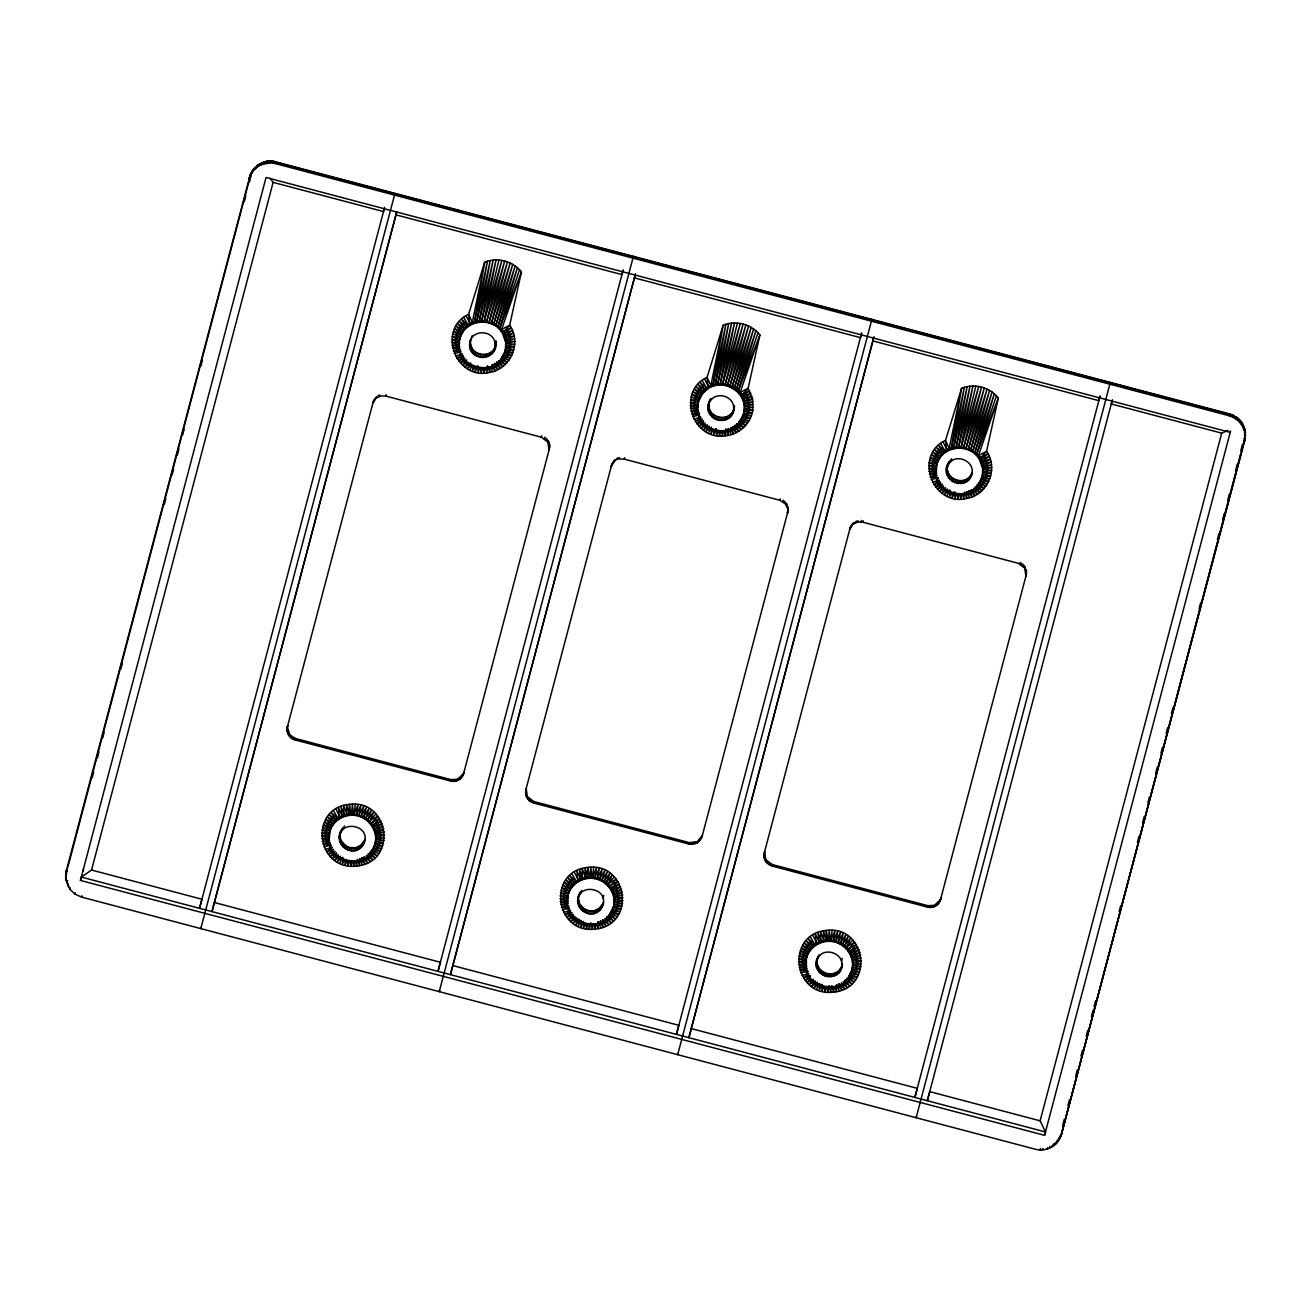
<?xml version="1.0" encoding="UTF-8"?>
<svg xmlns="http://www.w3.org/2000/svg" width="1311" height="1311" viewBox="0 0 1311 1311"><rect width="100%" height="100%" fill="white"/><g stroke="black" fill="none" stroke-linecap="round" stroke-linejoin="round"><path stroke-width="1.5" d="M1244.68 434.088L1244.778 440.201L1061.468 1134.343L1244.532 439.136C1244.352 436.284 1247.187 430.909 1243.549 429.352M1245.253 437.399L1244.401 441.578L1244.778 440.201M1245.008 434.531L1245.057 430.369M1244.68 432.188L1244.467 428.091L1242.238 425.272M348.792 815.475L349.414 804.348C389.744 798.973 397.79 862.491 356.69 866.047C316.377 871.438 308.331 807.904 349.414 804.348L351.282 815.262C342.155 815.458 333.453 821.44 330.241 830.027C337.894 799.644 387.253 816.819 374.553 845.546L375.028 843.825L383.549 843.268L375.651 841.449L375.175 843.17C378.551 828.945 365.736 814.36 351.282 815.262M587.23 878.517L587.869 867.39C628.182 861.999 636.228 925.533 595.145 929.089C554.815 934.464 546.769 870.946 587.869 867.39L589.721 878.304C580.593 878.485 571.891 884.483 568.679 893.07C575.709 864.146 623.233 877.977 613.63 906.212L614.105 904.492L622.594 903.508L614.466 902.05L613.99 903.787C615.629 890.218 603.257 877.534 589.721 878.304M825.684 941.544L826.307 930.433C866.637 925.042 874.666 988.576 833.583 992.132C793.253 997.507 785.223 933.989 826.307 930.433L828.159 941.347C818.195 941.511 808.821 948.722 806.363 958.439C810.837 928.549 859.754 938.217 852.543 967.518C848.872 1000.342 795.269 987.642 806.839 956.719L800.316 950.491L807.592 954.375L807.117 956.112M1061.844 1132.966L1060.746 1136.588L1244.778 439.693L1244.041 438.513M463.045 775.145L463.996 772.146C463.16 778.324 456.572 782.814 450.542 781.028L295.041 739.928C288.944 738.486 285.339 731.341 287.748 725.557L287.355 726.999L373.16 402.1L376.716 396.627L372.766 403.542L373.16 402.1M463.438 773.703L457.539 779.258L450.935 779.603L295.434 738.486L289.846 734.93L287.453 727.179L287.06 728.621M787.845 511.732L787.452 513.175L787.944 506.8L787.845 511.732L702.04 836.631L697.108 843.022L688.98 844.071L533.479 802.955L529.07 800.611L525.711 794.958L525.793 790.041L611.598 465.126L615.17 459.669L611.205 466.569L611.598 465.126M701.5 838.188L702.434 835.189L697.501 841.596L689.373 842.629L533.872 801.529L527.333 796.596L526.203 788.599L525.793 790.041M547.867 442.118L548.26 440.676L549.719 445.412L549.014 450.132L547.867 442.118L541.328 437.202L385.827 396.086L380.829 395.955L376.323 398.069M939.938 901.231L940.888 898.232C940.069 904.426 933.448 908.867 927.434 907.114L771.917 865.997L766.345 862.441L764.149 858L764.247 853.068L850.052 528.169L853.608 522.712L849.659 529.611L850.593 526.612M940.331 899.788L934.432 905.344L927.827 905.672L772.31 864.555L765.771 859.639L764.641 851.626L763.952 854.706M1025.989 571.285L1026.382 569.843L1025.89 576.201L1024.76 568.204L1018.221 563.271L862.704 522.171L857.705 522.024L853.215 524.154M489.921 367.178L489.806 372.34C456.113 381.321 436.301 328.832 468.617 314.345L484.693 262.216C497.361 257.005 513.011 261.135 521.434 271.934L509.684 325.21L502.506 333.289L505.735 342.548L505.423 349.906C515.272 320.13 464.438 308.036 459.735 339.09L460.194 337.353L453.672 331.126L460.948 335.026L460.489 336.747C466.487 318.999 493.559 317.016 502.506 333.289M977.99 457.326L978.465 455.589L986.577 451.295C998.195 467.552 988.855 492.805 969.517 497.721L966.846 491.543L966.699 498.409C933.006 507.39 913.193 454.901 945.51 440.43L961.586 388.302C974.237 383.074 989.903 387.22 998.327 398.003L986.577 451.295L979.399 459.374L982.627 468.633L982.316 475.975C992.165 446.215 941.331 434.105 936.611 465.159L937.086 463.438L930.564 457.211L937.84 461.095L937.365 462.832C943.379 445.068 970.451 443.085 979.399 459.374M65.763 873.536L67.353 869.046L65.616 878.255L69.827 889.219L75.038 894.135L81.577 897.085L1035.362 1149.239C1044.867 1152.041 1058.551 1146.535 1059.927 1136.195M1243.221 427.681C1243.336 423.568 1240.468 419.094 1242.123 425.567L1244.09 429.893M339.451 838.745C338.435 819.375 370.866 824.34 364.261 842.514C356.346 861.343 330.536 844.89 342.105 828.781L341.286 831.748M494.509 349.234L495.919 340.827C499.36 364.458 462.062 361.099 470.911 338.844L469.764 343.629M495.804 344.482C493.542 359.984 468.207 356.084 470.567 340.647M577.889 901.771C576.873 882.418 609.304 887.383 602.716 905.54C594.801 924.37 568.974 907.933 580.56 891.808L579.741 894.79M732.964 412.277L734.439 405.705C734.422 431.172 696.977 419.602 710.808 398.528L708.546 404.87M734.242 407.524C731.735 424.141 704.499 417.963 709.349 401.887M840.433 970.271L842.432 963.831C841.596 986.249 806.724 975.466 818.146 956.473L816.409 962.979M841.252 967.289C835.582 979.514 815.114 973.336 817.212 960.013M970.681 476.991L972.221 472.337C968.96 494.411 935.628 479.138 949.246 461.57L946.984 467.912M971.5 474.008C965.388 487.168 943.478 478.826 947.804 464.93M1058.534 1140.767L1058.731 1138.177M708.186 388.58C723.492 378.027 746.778 391.956 744.238 410.507C751.088 381.55 702.401 372.619 698.173 402.133C689.34 431.008 737.88 443.233 743.714 413.588L752.235 413.014L752.842 410.228L752.563 398.823L748.139 388.253L759.888 334.977C751.465 324.178 735.799 320.031 723.148 325.259L707.055 377.388L708.186 388.58L702.63 393.447L698.173 402.133M852.445 966.83L852.904 965.093L861.032 966.535L852.543 967.518L852.068 969.255C855.444 955.014 842.629 940.446 828.159 941.347M339.68 863.162L342.663 857.46L342.368 864.293L344.318 859.885M472.845 365.884L472.615 371.013L474.566 366.605M946.821 495.968L949.803 490.265L949.508 497.082L951.458 492.674M1057.092 1142.635L1057.322 1139.996M351.741 813.541L352.315 804.184L353.773 815.327M590.196 876.584L590.769 867.226L592.211 878.37M828.634 939.61L829.207 930.253L830.666 941.396M1055.847 1142.405L1055.437 1144.339M66.124 872.176L65.616 878.255M1245.45 435.055L1244.876 439.267L1244.614 431.86M357.149 861.016L356.69 866.047L355.297 861.261M501.097 331.241L501.572 329.52L509.684 325.21C522.057 342.384 510.667 369.128 489.806 372.34L487.545 366.064L486.938 372.766L485.545 367.981M595.587 924.058L595.145 929.089L593.736 924.304M744.337 408.049L744.812 406.328L753.169 407.377L744.714 408.786L743.878 412.932L744.353 411.212L752.235 413.014C749.368 424.256 739.617 433.204 728.26 435.367L725.983 429.09L725.393 435.809C692.601 441.446 676.23 391.12 707.055 377.388L710.841 385.647L710.365 387.384M834.042 987.085L833.583 992.132L831.715 985.757L831.24 987.478M1054.028 1143.913L1053.602 1145.847M1231.471 415.112C1234.012 416.226 1240.681 417.668 1239.256 421.765L1242.123 425.567M372.553 850.036L374.143 846.119L382.681 845.988L375.028 843.825C368.801 874.601 318.688 859.901 329.946 830.633L323.424 824.406L330.7 828.306L329.487 832.37M329.077 842.121L329.946 830.633L322.572 827.143M501.441 358.804L504.391 352.839L512.929 352.708L505.276 350.545L504.801 352.282L505.899 348.169L513.797 349.988L505.276 350.545C499.065 381.304 448.919 366.654 460.194 337.353L452.819 333.863M613.007 908.589L614.105 904.492L621.988 906.294L613.466 906.868C607.272 937.594 557.109 922.993 568.4 893.676L561.878 887.449L569.154 891.333L567.925 895.397L568.4 893.676L561.01 890.185M567.516 905.164L567.892 896.085L560.42 892.971L568.4 893.676M697.468 409.442L698.648 400.396L692.126 394.169L699.402 398.052L698.927 399.789M806.527 970.599L806.347 959.128L798.858 956.014L806.839 956.719L799.464 953.212M981.693 478.351L982.791 474.254L990.674 476.057L982.168 476.63C975.974 507.357 925.812 492.756 937.086 463.438L929.712 459.932M936.218 474.926L936.595 465.847L929.106 462.734L937.086 463.438M355.232 804.266L354.249 813.59L358.116 804.626L356.248 815.639M593.67 867.308L592.687 876.633L596.571 867.669L594.702 878.681M832.124 930.351L831.141 939.676L835.009 930.712L833.14 941.724M1049.914 1146.256L1049.456 1148.207M354.56 861.311L353.79 866.227L352.692 861.36M484.808 368.03L484.038 372.947L482.94 368.08M593.014 924.353L592.228 929.253L591.146 924.402M723.262 431.073L722.492 435.989L721.394 431.122M831.715 985.757L830.682 992.296L829.224 985.823L828.749 987.544M961.7 494.116L960.93 499.016L959.832 494.165M1239.256 421.765L1235.585 418.668L1236.027 416.931L1234.831 417.603M474.205 323.375L484.693 262.216L471.911 324.341M712.66 386.417L723.148 325.259L710.841 385.647M951.098 449.46L961.586 388.302L948.803 450.427M83.478 869.095L83.33 870.914M476.581 322.653L487.43 261.266L474.68 321.654M715.036 385.696L725.884 324.309L713.118 384.68M953.474 448.739L964.322 387.351L951.573 447.723M479.039 322.195L490.248 260.578L477.057 320.933M717.478 385.237L728.687 323.604L715.511 383.976M955.932 448.28L967.141 386.647L953.949 447.002M481.53 321.998L493.116 260.135L479.515 320.474M719.968 385.024L731.571 323.178L717.953 383.5M958.407 448.067L970.009 386.221L956.407 446.543M358.69 816.212L360.967 805.249L356.723 813.918M597.128 879.255L599.406 868.275L595.178 876.961M835.582 942.298L837.86 931.318L833.616 939.987M66.386 871.717L66.861 869.422M351.971 861.343L350.889 866.129L350.103 861.196M482.219 368.063L481.137 372.848L480.35 367.916M720.657 431.106L719.575 435.891L718.789 430.958M829.224 985.823L827.765 992.214L826.995 987.281M959.111 494.149L958.013 498.934L957.243 494.001M481.989 320.261L496.017 259.971L484.021 322.047M720.444 383.304L734.471 322.998L722.459 385.09M958.882 446.346L972.909 386.04L960.914 448.133M394.955 193.422L200.796 928.598L201.173 927.238M1229.243 415.095L1229.538 413.899L275.736 161.843L271.131 161.056L270.508 162.859L261.168 164.596L255.186 168.463L257.611 165.202L259.136 165.366M1233.52 417.455C1235.585 415.341 1230.57 413.145 1231.324 416.456L1235.585 418.668M498.934 260.053L484.496 320.326L501.818 260.414L486.496 322.359M737.372 323.096L722.935 383.353L740.256 323.44L724.95 385.401M975.826 386.139L961.389 446.395L978.711 386.483L963.388 448.444M361.049 817.048L363.753 806.118L359.165 814.492M599.488 880.091L602.191 869.16L597.603 877.534M837.942 943.117L840.63 932.187L836.041 940.561M488.937 322.948L504.669 261.02L486.971 320.638M633.131 257.497L633.426 256.3L439.251 991.64L439.627 990.264M727.376 385.975L743.108 324.063L725.425 383.681M871.569 320.539L871.881 319.343L867.341 336.435M965.83 449.017L981.562 387.106L963.864 446.707M1110.024 383.566L1110.319 382.386L1105.779 399.478M384.336 208.465L383.533 211.563L273.114 182.376L270.033 178.247M396.545 212.611L211.972 911.604L396.774 211.743M491.297 323.768L507.439 261.889L489.413 321.211M623.184 269.951L621.971 274.605L395.971 214.857M635.507 273.671L450.427 974.647L635.229 274.786M729.735 386.811L745.893 324.931L727.851 384.254M861.638 332.994L860.409 337.632L634.409 277.883M873.962 336.714L688.865 1037.689L873.667 337.828M968.19 449.837L984.332 387.974L966.289 447.297M1100.076 396.02L1098.864 400.674L872.864 340.926M1112.121 400.871L1111.302 403.968L1221.705 433.154L1227.981 430.385M249.451 181.934L251.024 175.985L249.778 176.657L66.222 871.225L66.599 869.848M67.877 867.063L250.286 176.28L253.154 170.02L255.973 168.267M92.147 777.702L93.704 771.769M97.375 757.905L98.931 751.973M102.602 738.126L104.159 732.177M120.891 668.839L122.447 662.907M164.268 504.555L165.825 498.622M172.102 474.861L173.675 468.928M177.329 455.081L178.902 449.132M182.557 435.285L184.13 429.336M200.845 365.998L202.418 360.066M244.223 201.714L245.796 195.781M1221.705 433.154L1040.131 1120.823L1045.506 1131.967L1044.572 1135.326L80.43 880.435L266.051 177.477L1230.193 432.368M80.43 880.435L81.348 877.075L91.541 870.045L273.114 182.376M384.631 207.335L199.534 908.31L201.943 899.231L91.541 870.045M463.602 773.588L549.407 448.69M623.069 270.377L437.989 971.353L440.398 962.274L214.398 902.525M743.255 415.308L744.353 411.212L752.842 410.228L744.714 408.786M861.524 333.42L676.427 1034.395L678.836 1025.317L452.836 965.568M867.21 337.042L677.689 1054.683L678.066 1053.307M841.154 968.583C846.84 953.998 822.898 944.87 817.327 959.455M971.402 475.303C976.744 461.751 955.473 451.885 948.427 464.553M940.495 899.674L1026.284 574.759M1099.962 396.463L914.865 1097.438L917.29 1088.343L691.274 1028.594M1105.665 400.084L916.143 1117.726L916.52 1116.349M1112.4 399.74L927.319 1100.716L929.728 1091.637L1040.131 1120.823M1044.572 1135.326L1230.587 430.991M1062.68 1125.346L1064.253 1119.414M1067.908 1105.55L1069.481 1099.618M1075.741 1075.856L1077.314 1069.923M1080.969 1056.076L1082.542 1050.127M1086.196 1036.28L1087.769 1030.331M1091.424 1016.484L1092.997 1010.535M1094.046 1006.586L1095.603 1000.654M1119.135 911.571L1120.692 905.639M1137.424 842.301L1138.98 836.369M1142.651 822.505L1144.208 816.573M1147.879 802.709L1149.436 796.777M1155.712 773.031L1157.285 767.082M1160.94 753.235L1162.513 747.286M1166.167 733.439L1167.74 727.49M1171.395 713.643L1172.952 707.711M1199.09 608.73L1200.663 602.798M1217.378 539.46L1218.951 533.528M1222.606 519.664L1224.179 513.732M1227.833 499.868L1229.407 493.936M1235.683 470.19L1237.24 464.241M1240.894 450.394L1242.467 444.445M493.559 324.833L510.126 263.019L491.772 322.047M731.997 387.876L748.581 326.062L730.211 385.073M970.435 450.918L987.019 389.088L968.649 448.116M251.483 172.282L249.877 176.215L252.646 171.823M250.254 174.838L255.17 168.136M250.86 174.068L252.695 170.266M252.089 172.036L254.563 168.185M257.022 166.956L257.611 165.202M259.021 165.661L259.594 163.924L262.003 162.744L265.363 163.121M65.55 875.895L66.189 874.06M261.168 164.596L262.003 162.744M65.943 880.615L66.32 879.239M66.55 882.909L67.664 880.451M263.413 163.777L263.953 162.056L264.904 162.482M67.402 885.122L67.779 883.761L68.5 887.236M265.74 163.203L266.461 161.4L271.131 161.056M268.116 162.892L269.165 161.695M69.827 889.219L70.204 887.842M270.508 162.859L272.901 163.072L273.475 161.269L268.493 161.532M75.038 894.135L75.415 892.758M272.901 163.072L275.261 163.564L275.769 161.745L271.016 161.138M81.577 897.085L81.954 895.708M373.307 401.969L373.701 400.527M374.11 400.527L374.504 399.085M375.11 399.216L375.503 397.774M287.027 730.276L287.42 728.834M287.256 731.915L287.666 730.473M379.207 396.43L379.616 394.988L378.092 395.693M287.748 733.505L288.141 732.062M288.486 734.996L288.879 733.554M289.452 736.372L289.846 734.93M290.616 737.569L291.009 736.126M291.96 738.585L292.353 737.143M385.827 396.086L386.221 394.644M293.451 739.371L293.844 737.929M295.041 739.928L295.434 738.486M459.227 341.499L459.702 339.762L452.213 336.665L460.194 337.353M458.997 343.941L459.473 342.204L451.885 339.5L459.702 339.762M461.488 334.502L461.964 332.781L456.146 325.964L463.193 330.651L462.734 332.388M459.03 346.399L459.473 342.204L451.82 342.368L459.505 344.678L452.016 345.235L459.8 347.12L452.492 348.054L460.358 349.513L459.882 351.25M464.192 330.405L464.668 328.668L459.538 321.359L466.339 326.865L465.864 328.586M328.979 834.779L329.454 833.042L321.965 829.945L329.946 830.633M467.716 326.963L468.191 325.226L463.75 317.442M331.241 827.782L331.716 826.061L325.898 819.244L332.945 823.931L332.486 825.668M328.75 837.221L329.225 835.484L321.637 832.78L329.454 833.042M328.782 839.679L329.258 837.958L321.572 835.648L329.225 835.484M469.748 325.538L468.617 314.345L472.386 322.621M461.751 355.822L462.226 354.085L455.441 356.15M333.944 823.685L334.42 821.948L329.29 814.639L336.091 820.145L335.616 821.866M329.635 844.53L330.11 842.793L322.244 841.334L329.553 840.4L321.769 838.516L329.258 837.958M463.045 357.936L463.52 356.199L456.916 358.624L462.226 354.085M337.468 820.244L337.943 818.506L333.502 810.722M330.438 846.857L330.913 845.136L322.965 844.12L330.11 842.793M339.5 818.818L338.369 807.625L342.138 815.884L341.663 817.622M331.503 849.102L331.978 847.365L325.194 849.43M469.699 345.465L470.518 342.482M469.895 347.284L470.715 344.301M332.797 851.216L333.273 849.479M470.37 349.07L471.19 346.088M471.108 350.758L471.927 347.776M343.957 816.655L343.728 805.495L346.809 814.213L346.333 815.934M334.321 853.182L334.78 851.445L328.373 854.248L332.044 850.675M339.516 836.91L341.253 830.404M472.075 352.331L472.894 349.349M342.368 830.273L343.187 827.29M339.647 840.564L340.254 835.762M336.026 854.985L336.501 853.248L330.29 856.427L334.78 851.445M470.239 364.72L470.715 363L464.913 366.949L467.716 362.934M473.271 353.741L474.09 350.774M343.662 828.962L344.482 825.979M340.123 842.334L340.467 837.582M340.86 844.038L340.942 839.368M474.664 354.986L475.483 352.004M337.927 856.591L338.402 854.87L334.666 860.229L340.467 856.28L337.107 861.802L341.27 858.541M341.827 845.611L342.646 842.629L341.679 841.056M476.221 356.002L477.04 353.02M343.023 847.021L343.843 844.055L342.646 842.629M477.909 356.789L478.712 353.823M344.416 848.25L345.235 845.284L343.843 844.055M342.187 859.18L342.663 857.46M479.695 357.329L480.498 354.363M477.155 367.555L477.63 365.835L478.236 372.504L479.629 367.834M345.973 849.282L346.776 846.3L345.235 845.284M481.53 357.608L482.35 354.642M347.661 850.069L348.464 847.086L346.776 846.3M483.398 357.624L484.201 354.642M349.447 850.61L350.25 847.627L355.805 847.676L360.82 845.382L365.081 839.532L364.261 842.514M485.234 357.379L486.053 354.396M351.282 850.888L352.102 847.906M487.02 356.854L487.823 353.872M495.689 326.128L512.699 264.38L494.018 323.112M353.151 850.905L353.954 847.922M488.708 356.084L489.511 353.118M363.311 818.113L366.441 807.232L361.525 815.311M490.248 355.084L491.068 352.118M497.672 327.652L515.141 265.953L496.164 324.407M354.986 850.642L355.805 847.676M487.069 367.785L487.545 366.064M491.641 353.872L492.444 350.889M356.772 850.134L357.575 847.152M492.821 352.479L493.641 349.496M365.441 819.408L369.014 808.592L363.77 816.392M499.475 329.356L517.419 267.755L498.147 325.915M493.788 350.906L494.608 347.939M495.181 345.645L496 342.663M358.444 849.364L359.263 846.398M360.001 848.364L360.82 845.382M367.424 820.932L371.439 810.182L365.916 817.687M491.822 366.359L492.297 364.622L498 369.489L494.526 363.54L494.067 365.277M361.394 847.152L362.197 844.169M362.573 845.742L363.393 842.776M363.54 844.186L364.36 841.22M369.227 822.636L373.733 811.968L367.899 819.195M359.247 860.475L359.706 858.738L365.113 863.965L362.049 857.902L361.574 859.639M503.686 335.469L504.161 333.748L511.159 327.701L502.982 331.568M496.164 363.95L496.64 362.229L502.867 366.408L498.573 360.705L498.098 362.426M370.849 824.521L377.748 816.147L369.702 820.899L375.831 813.967M504.62 337.763L505.096 336.026L512.404 330.306L504.161 333.748M372.258 826.569L379.436 818.49L371.324 822.8M505.309 340.123L505.784 338.402L513.388 333.01L505.096 336.026M363.819 858.541L364.278 856.82L370.259 861.343L366.392 855.509L372.619 859.688L368.325 853.985L367.85 855.706M505.735 342.548L506.21 340.827L514.125 335.78L505.784 338.402M373.438 828.749L373.914 827.012L380.911 820.981L372.734 824.848M502.801 356.756L503.277 355.035L511.814 355.347L504.391 352.839L503.916 354.576M505.899 345.006L506.374 343.285L514.797 341.483L506.21 340.827L514.584 338.615M505.8 347.464L506.275 345.743L514.731 344.334L506.374 343.285M374.372 831.043L374.848 829.306L382.156 823.587L373.914 827.012M369.62 853.985L371.668 850.364L380.206 851.15L373.029 848.299L381.567 848.627L374.143 846.119L373.668 847.84M375.061 833.403L375.536 831.682L383.14 826.291L374.848 829.306M375.487 835.828L375.962 834.107L383.877 829.06L375.536 831.682M371.193 852.084L371.668 850.364L378.633 853.543M375.651 838.286L376.126 836.565L384.549 834.746L375.962 834.107L384.336 831.895M375.552 840.744L376.028 839.024L384.484 837.614L376.126 836.565M541.328 437.202L541.722 435.76M450.542 781.028L450.935 779.603M544.409 438.546L544.802 437.104M452.197 781.34L452.59 779.898M545.737 439.562L546.13 438.12M546.916 440.758L547.31 439.316M453.868 781.389L454.261 779.947M455.54 781.176L455.933 779.734M548.604 443.61L548.998 442.184M457.146 780.7L457.539 779.258M549.096 445.199L549.489 443.757M549.325 446.838L549.719 445.412M458.653 779.996L459.047 778.554M549.293 448.493L549.686 447.067M460.03 779.062L460.423 777.62M461.243 777.915L461.636 776.473M462.259 776.604L462.652 775.162M611.762 465.012L612.155 463.57M612.548 463.553L612.942 462.111M613.564 462.242L613.958 460.8M525.514 791.664L525.908 790.222M525.482 793.319L525.875 791.877M525.711 794.958L526.104 793.516M614.777 461.111L618.055 458.014L616.547 458.735M526.203 796.547L526.596 795.105M617.661 459.456L619.661 457.555M526.94 798.038L527.333 796.596M527.891 799.399L528.284 797.973M529.07 800.611L529.464 799.169M530.398 801.611L530.808 800.169M619.267 458.997L624.265 459.129L624.659 457.686M531.889 802.414L532.282 800.972M533.479 802.955L533.872 801.529M697.681 404.525L698.14 402.805L690.668 399.708L698.648 400.396L691.258 396.905M697.436 406.984L697.911 405.246L690.323 402.543L698.14 402.805M699.927 397.544L700.402 395.807L694.601 389.006L701.647 393.693L701.172 395.414M702.63 393.447L703.106 391.71L697.993 384.385L704.777 389.891L704.302 391.628M697.763 411.883L698.239 410.163L690.471 408.262L697.944 407.705L690.258 405.41L697.911 405.246M698.321 414.292L698.796 412.555L690.93 411.097L698.239 410.163M567.434 897.806L567.892 896.085L560.076 895.823L567.663 898.527L567.188 900.264M699.14 416.619L698.796 412.555L691.667 413.883L699.615 414.899L692.65 416.587M706.17 390.006L706.645 388.269L702.188 380.469M569.679 890.824L570.154 889.087L564.336 882.287L571.399 886.973L570.924 888.694M567.221 902.722L567.696 900.985L560.01 898.69L567.663 898.527M700.205 418.848L700.664 417.127L693.896 419.192M572.383 886.711L572.858 884.991L567.745 877.665L574.529 883.172L574.054 884.909M568.073 907.573L568.548 905.835L560.682 904.377L567.991 903.426L560.223 901.542L567.696 900.985M701.5 420.978L701.959 419.241L695.371 421.667L700.664 417.127M575.922 883.286L576.398 881.549L571.94 873.749M568.892 909.9L569.367 908.162L561.419 907.163L568.548 905.835M703.007 422.945L703.483 421.208L697.059 424.01L701.959 419.241M577.938 881.861L576.807 870.668L580.593 878.927L580.117 880.664M569.957 912.128L570.416 910.408L563.648 912.472M708.202 406.672L709.022 403.69M709.136 403.132L709.956 400.166M708.137 408.491L708.956 405.525M708.35 410.327L709.169 407.344M571.252 914.242L571.711 912.522L565.123 914.947L570.416 910.408M708.825 412.096L709.628 409.13M709.546 413.801L710.365 410.818M582.395 879.697L582.182 868.521L585.263 877.256L584.788 878.976M706.629 426.354L707.104 424.633M572.76 916.225L573.235 914.488L566.811 917.29L571.711 912.522M577.954 899.952L579.708 893.43M710.529 415.358L711.332 412.391M578.102 903.607L578.708 898.805M580.822 893.299L581.625 890.333M574.48 918.028L574.955 916.291M708.677 427.763L709.153 426.042M711.726 416.783L712.529 413.801M578.577 905.377L578.921 900.624M579.298 907.065L579.38 902.41M713.102 418.012L713.921 415.046M576.381 919.634L576.84 917.913L573.12 923.255L578.905 919.306L578.43 921.043M710.89 428.943L711.365 427.222L711.054 434.056L713.02 429.631M580.281 908.638L581.084 905.672L580.117 904.098M714.659 419.045L715.478 416.062M581.478 910.063L582.281 907.081L581.084 905.672M716.347 419.831L717.166 416.849M582.854 911.292L583.674 908.326L582.281 907.081M580.642 922.223L581.101 920.502L575.545 924.845L578.905 919.306M718.133 420.372L718.952 417.39M715.593 430.598L716.068 428.877L716.691 435.531L718.067 430.877M584.411 912.325L585.23 909.342L583.674 908.326M719.968 420.651L720.788 417.668M582.953 923.173L583.428 921.453L583.592 928.204L585.263 923.665M586.099 913.111L586.918 910.129L585.23 909.342M721.837 420.667L722.656 417.685M587.885 913.652L588.705 910.67L594.244 910.719L599.258 908.425L603.519 902.574L602.716 905.54M723.672 420.405L724.491 417.439M589.721 913.931L590.54 910.948M725.458 419.897L726.278 416.914M734.127 389.17L751.154 327.406L732.472 386.139M591.589 913.947L592.408 910.965M727.146 419.127L727.966 416.144M601.749 881.156L604.879 870.275L599.963 878.354M728.703 418.127L729.506 415.145M736.11 390.678L753.596 328.995L734.602 387.45M590.769 922.78L589.327 929.171L588.541 924.239M593.424 913.685L594.244 910.719M725.507 430.827L725.983 429.09M730.08 416.914L730.899 413.932M595.21 913.177L596.03 910.195M731.276 415.505L732.079 412.539M603.879 882.45L607.452 871.635L602.224 879.419M737.929 392.399L755.873 330.798L736.585 388.957M727.933 430.237L728.408 428.5L728.26 435.367L725.393 435.809L723.983 431.024M732.243 413.948L733.046 410.982M596.898 912.407L597.718 909.424M739.535 394.283L759.888 334.977L738.404 390.662L757.971 332.797M598.455 911.407L599.258 908.425M605.862 883.958L609.894 873.208L604.355 880.73M730.276 429.385L730.751 427.665L736.438 432.532L732.98 426.583L732.505 428.304M602.962 898.314L603.781 895.347M599.832 910.195L600.651 907.212M601.012 908.785L601.831 905.819M740.944 396.332L748.139 388.253L740.01 392.563M601.978 907.228L602.798 904.246M607.681 885.679L612.171 875.011L606.337 882.237M597.685 923.518L598.16 921.78L603.568 927.008L600.504 920.945L600.028 922.665M742.124 398.511L742.6 396.774L749.613 390.727L741.42 394.595M734.602 426.993L735.078 425.272L741.305 429.451L737.028 423.748L736.553 425.469M609.287 887.563L616.186 879.189L608.157 883.942L614.269 877.01M743.058 400.789L743.534 399.068L750.842 393.333L742.6 396.774M610.697 889.612L617.891 881.533L609.762 885.826M743.747 403.165L744.222 401.445L751.826 396.037L743.534 399.068M602.257 921.584L602.732 919.863L608.697 924.386L604.83 918.552L611.057 922.731L606.78 917.028L606.305 918.749M738.322 423.748L738.798 422.027L745.517 425.534L740.354 420.126L743.714 413.588L751.383 415.751L742.845 415.882L742.37 417.603M739.896 421.847L740.354 420.126L748.909 420.913L741.715 418.062L741.239 419.799M744.173 405.591L744.648 403.87L752.563 398.823L744.222 401.445M611.876 891.791L612.352 890.054L619.366 884.007L611.172 887.875M612.811 894.069L613.286 892.349L620.595 886.613L612.352 890.054M608.075 917.028L608.55 915.291L615.269 918.814L610.107 913.406L613.466 906.868L621.135 909.031L612.598 909.162L612.122 910.883M613.499 896.445L613.974 894.725L621.578 889.317L613.286 892.349M613.925 898.871L614.4 897.15L622.315 892.103L613.974 894.725M609.648 915.127L610.107 913.406L618.661 914.193L611.467 911.342L610.992 913.079M614.089 901.329L614.564 899.608L622.987 897.789L614.4 897.15L622.791 894.938M787.534 508.242L785.355 503.801L779.766 500.245L780.16 498.803M688.98 844.071L689.373 842.629M782.847 501.589L783.241 500.146M690.635 844.382L691.028 842.94M784.191 502.588L784.584 501.146M785.355 503.801L785.748 502.359M692.323 844.415L692.716 842.989M786.321 505.161L786.715 503.719L787.059 506.652M693.978 844.202L694.371 842.776M695.6 843.743L695.994 842.301M787.78 509.881L788.173 508.439M697.108 843.022L697.501 841.596M787.747 511.536L788.14 510.094M698.484 842.088L698.878 840.646M699.697 840.957L700.09 839.515M700.697 839.646L701.09 838.204M850.986 526.596L851.38 525.154M852.003 525.285L852.396 523.843M854.592 523.204L856.493 521.057L856.099 522.499M763.92 856.362L764.313 854.919M764.149 858L764.542 856.558M764.641 859.59L765.034 858.148M857.705 522.024L858.099 520.598M765.378 861.081L765.771 859.639M766.345 862.441L766.738 860.999M767.509 863.654L767.902 862.212M861.048 521.86L861.458 520.418M768.852 864.654L769.246 863.212M862.704 522.171L863.113 520.729M770.327 865.44L770.721 864.015M771.917 865.997L772.31 864.555M936.12 467.568L936.595 465.847L928.778 465.585L936.365 468.289L935.89 470.01M938.381 460.587L938.856 458.85L933.039 452.049L940.085 456.736L939.61 458.457M935.923 472.484L936.382 470.747L928.712 468.453L936.365 468.289M941.085 456.474L941.56 454.753L936.431 447.428L943.232 452.934L942.756 454.671M805.872 960.848L806.347 959.128L798.53 958.865L806.118 961.569L805.642 963.29M937.578 479.662L938.053 477.925L930.105 476.925L937.25 475.598L929.384 474.14L936.677 473.189L928.909 471.305L936.382 470.747M944.608 453.032L945.084 451.312L940.626 443.511M808.133 953.867L808.608 952.13L802.791 945.329L809.837 950.016L809.362 951.737M805.675 965.748L806.134 964.027L798.465 961.717L806.118 961.569M946.64 451.623L945.51 440.43L949.279 448.69M938.643 481.891L939.118 480.17L933.809 484.709L940.413 482.284L939.938 484.005M810.837 949.754L811.312 948.033L806.183 940.708L812.984 946.214L812.509 947.951M805.97 968.206L806.429 966.469L798.661 964.585L806.134 964.027M814.36 946.313L814.836 944.592L810.378 936.791M807.33 972.942L807.805 971.205L799.857 970.189L806.986 968.878L799.136 967.42L806.429 966.469M941.445 485.988L941.921 484.251L935.513 487.053L940.413 482.284M816.392 944.903L815.262 933.711L819.031 941.97L818.556 943.691M946.657 469.699L947.46 466.732M947.574 466.175L948.394 463.193M946.591 471.534L947.394 468.568M946.788 473.369L947.607 470.387M949.508 463.062L950.328 460.095M809.69 977.285L810.165 975.564L803.561 977.99L808.871 973.45L802.086 975.499M947.263 475.139L948.082 472.157M950.803 461.751L951.622 458.784M948 476.827L948.82 473.861M820.85 942.74L820.62 931.564L823.701 940.282L823.226 942.019M945.067 489.396L945.542 487.659M948.967 478.4L949.787 475.434M816.343 964.814L817.146 961.832M818.179 957.833L818.998 954.85M816.54 966.633L817.359 963.667M812.918 981.054L813.394 979.333L809.28 984.495L815.295 980.939M947.132 490.806L947.607 489.069L944.248 494.608L948.41 491.346M950.164 479.826L950.983 476.843M817.015 968.419L817.835 965.437M817.753 970.107L818.556 967.141M951.557 481.055L952.36 478.073M949.328 491.986L949.803 490.265M818.72 971.68L819.539 968.698M953.113 482.071L953.916 479.105M816.884 984.086L817.359 982.349L811.558 986.298L814.36 982.283M819.916 973.106L820.735 970.124M954.801 482.874L955.604 479.892M821.309 974.335L822.112 971.353M819.08 985.266L819.555 983.529L814 987.888L817.359 982.349M956.571 483.415L957.391 480.432M954.047 493.641L954.506 491.904L955.129 498.573L956.506 493.903M822.866 975.351L823.669 972.385M958.423 483.693L959.242 480.711M821.391 986.216L821.866 984.479L822.03 991.231L823.701 986.708M824.553 976.154L825.356 973.172M960.275 483.71L961.094 480.727M826.323 976.695L827.143 973.712M962.127 483.448L962.929 480.465M828.175 976.974L828.978 973.991M963.913 482.94L964.716 479.957M972.582 452.213L989.592 390.449L970.91 449.181M830.027 976.974L830.846 974.007M965.584 482.169L966.404 479.187M840.187 944.199L843.317 933.317L838.401 941.396M967.141 481.17L967.96 478.187M974.565 453.721L992.034 392.038L973.041 450.476M831.879 976.728L832.682 973.745M968.518 479.957L969.337 476.975M833.665 976.203L834.468 973.237M969.714 478.548L970.533 475.565M842.334 945.493L845.89 934.661L840.662 942.462M976.367 455.441L994.312 393.841L975.04 452M966.371 493.28L966.846 491.543M835.336 975.45L836.156 972.467M836.893 974.45L837.713 971.467M844.317 947.001L848.332 936.251L842.793 943.756M968.714 492.428L969.19 490.707L974.892 495.574L971.418 489.626L970.943 491.346M841.416 961.356L842.219 958.374M838.27 973.221L839.089 970.255M839.466 971.828L840.285 968.845M846.119 948.705L850.61 938.053L844.776 945.28M836.123 986.544L836.598 984.823L842.006 990.034L838.942 983.987L838.466 985.708M980.579 461.554L981.038 459.817L988.052 453.77L979.874 457.637M847.742 950.606L854.625 942.232L846.595 946.984L852.724 940.053M981.513 463.832L981.988 462.111L989.297 456.375L981.038 459.817M974.991 488.511L975.466 486.774L981.955 490.625L977.236 485.054L978.809 483.153L987.347 483.956L980.153 481.104L982.168 476.63L989.821 478.794L981.283 478.925L980.808 480.645M849.151 952.638L856.329 944.575L848.217 948.869M982.201 466.208L982.676 464.471L990.28 459.079L981.988 462.111M976.761 486.791L977.236 485.054L983.955 488.561L978.809 483.153L978.334 484.89M982.627 468.633L983.103 466.896L991.018 461.865L982.676 464.471M850.331 954.818L850.79 953.097L857.804 947.05L849.61 950.917M979.694 482.825L980.153 481.104L988.707 481.432L981.283 478.925M982.791 471.091L983.266 469.354L991.673 467.552L983.103 466.896L991.477 464.7M982.693 473.55L983.152 471.813L991.608 470.42L983.266 469.354M851.265 957.112L851.74 955.391L859.049 949.656L850.79 953.097M844.743 981.792L845.218 980.054L851.708 983.905L846.988 978.334L846.513 980.071M851.953 959.488L852.429 957.751L860.032 952.36L851.74 955.391M852.379 961.913L852.855 960.176L860.77 955.145L852.429 957.751M848.086 978.17L851.921 969.894L860.426 969.337L852.543 967.518M852.543 964.372L853.019 962.635L861.425 960.832L852.855 960.176L861.229 957.964M849.446 976.105L849.905 974.384L858.459 974.712L851.036 972.188L850.56 973.926M851.445 971.631L851.921 969.894L859.574 972.074L851.036 972.188M1019.811 563.828L1020.204 562.386M927.434 907.114L927.827 905.672M1021.285 564.615L1021.679 563.189M929.089 907.409L929.483 905.983M1022.629 565.631L1023.022 564.189M1023.793 566.827L1024.186 565.385M930.761 907.458L931.154 906.016M1024.76 568.204L1025.153 566.762L1025.497 569.695M932.432 907.245L932.826 905.803M934.038 906.786L934.432 905.344M1026.218 572.923L1026.611 571.481M935.546 906.065L935.939 904.623M1026.185 574.579L1026.579 573.136M936.923 905.131L937.316 903.689M938.135 904L938.529 902.558M939.151 902.673L939.545 901.247M1231.324 416.456L1229.046 415.718L1229.538 413.899L1233.749 415.685M1237.502 420.11L1237.928 418.373L1236.453 418.832M1040.115 1149.944L1040.492 1148.567M1240.796 423.584C1242.074 421.896 1239.796 418.651 1237.945 420.241M1042.507 1149.911L1042.884 1148.534M1047.21 1149.026L1047.587 1147.666M349.381 861.114L347.989 865.768L347.53 860.77M587.82 924.157L586.443 928.811L585.968 923.813M826.258 987.183L824.881 991.853L824.422 986.855M250.499 174.412L249.156 178.46L249.778 176.657M519.533 269.755L499.95 327.635L521.434 271.934L501.572 329.52M996.426 395.84L976.842 453.704L998.327 398.003L978.465 455.589M470.092 341.827C472.96 328.602 494.263 330.388 495.116 343.81M477.63 365.835L475.401 371.882L475.27 366.818M346.825 860.622L345.154 865.162L345.022 860.098M716.068 428.877L713.84 434.924L713.708 429.861M954.506 491.904L952.278 497.951L952.163 492.887M582.772 922.911L580.806 927.319L581.101 920.502L578.118 926.205M821.866 984.479L819.26 990.362L819.555 983.529L816.573 989.248M1061.123 1134.703L1058.927 1138.849M1059.763 1138.735L1061.123 1135.211M471.501 337.124L472.353 335.501M469.928 369.882L472.173 365.605M708.366 432.925L710.611 428.648M1058.911 1139.39L1060.14 1137.374M469.879 364.376L467.355 368.538L471.518 365.261M708.317 427.419L705.793 431.565L709.972 428.304M706.17 425.96L703.368 429.992L707.711 427.025M944.608 489.003L941.806 493.018L946.149 490.068M709.988 401.51C716.068 390.596 734.652 396.217 733.636 408.671M252.466 170.659L254.137 168.398M465.716 361.262L462.636 365.146L467.142 362.475M336.501 853.248L332.388 858.426L336.894 855.755M704.171 424.305L701.074 428.189L705.597 425.518M573.923 917.585L570.826 921.469L575.349 918.798M703.483 421.208L698.976 426.19L705.203 423.011M941.921 484.251L937.414 489.232L943.641 486.053L939.528 491.232L944.035 488.561M573.235 914.488L568.728 919.47L573.399 917.094M810.542 978.776L807.166 982.513L811.837 980.12M253.908 168.791L256.169 166.53L257.464 166.726M253.531 170.168L258.48 165.104M1057.469 1141.275L1051.979 1145.781M463.52 356.199L458.621 360.967L465.028 358.182L460.538 363.147L466.749 359.984M810.165 975.564L805.265 980.333L810.067 978.235M331.978 847.365L326.668 851.904L331.617 850.085M255.563 167.087L257.972 165.055M257.398 165.579L259.922 163.793L261.626 164.727M259.398 164.285L262.397 162.875M261.725 162.859L264.199 161.941M261.544 163.219L264.511 162.089M932.334 482.219L937.414 480.678M753.038 401.658L744.648 403.87L753.235 404.509L744.812 406.328M969.517 497.721L966.699 498.409L964.437 492.133L963.831 498.852L962.421 494.067M263.953 162.056L266.461 161.4M263.79 162.4L266.723 161.548M454.212 353.544L461.161 351.856L453.229 350.84L460.358 349.513M931.105 479.629L938.053 477.925M323.964 846.824L330.913 845.136M562.403 909.867L569.367 908.162M800.857 972.893L807.805 971.205M614.466 902.05L622.922 900.657L614.564 899.608M852.904 965.093L861.36 963.7L853.019 962.635M266.264 161.482L268.788 161.089M266.117 161.827L268.968 161.269M505.899 348.169L514.387 347.186L506.275 345.743M982.791 474.254L991.28 473.255L983.152 471.813M375.651 841.449L384.139 840.466L376.028 839.024M268.624 161.187L271.246 161.22M1241.255 423.355L1242.517 423.781M741.715 418.062L750.269 418.389L742.845 415.882M611.467 911.342L620.021 911.669L612.598 909.162M498.573 360.705L505.063 364.54L500.343 358.985L507.062 362.491L501.916 357.084L510.471 357.87L503.277 355.035M846.988 978.334L853.707 981.841L848.561 976.433L857.099 977.236L849.905 974.384M273.278 161.712L1229.423 414.342L1235.962 417.308M275.638 162.302L302.988 169.529M306.905 170.561L392.89 193.291M394.857 193.815L631.328 256.333M633.295 256.858L645.127 259.971M649.06 261.02L869.767 319.376M871.749 319.884L1229.407 414.456M577.954 242.912L583.87 244.469M597.669 248.123L603.568 249.68M875.519 321.572L881.434 323.145M895.216 326.783L901.132 328.34M275.261 163.564L1229.046 415.718M624.265 459.129L779.766 500.245M81.348 877.075L1045.506 1131.967M586.918 910.129L588.705 910.67M348.464 847.086L350.25 847.627M1229.521 413.997L1231.783 414.735M978.809 483.153L985.757 486.332M740.354 420.126L747.319 423.306M501.916 357.084L508.881 360.263M848.561 976.433L855.509 979.612M610.107 913.406L617.071 916.569M737.028 423.748L743.501 427.583L738.798 422.027M606.78 917.028L613.253 920.863L608.55 915.291M368.325 853.985L374.815 857.82L370.095 852.265L376.814 855.772L371.668 850.364M938.856 458.85L931.679 454.573L937.84 461.095M700.402 395.807L693.24 391.53L699.402 398.052M461.964 332.781L454.786 328.487L460.948 335.026M808.608 952.13L801.431 947.853L807.592 954.375M570.154 889.087L562.993 884.81L569.154 891.333M331.716 826.061L324.538 821.768L330.7 828.306M941.56 454.753L934.628 449.657L940.085 456.736M703.106 391.71L696.174 386.63L701.647 393.693M464.668 328.668L457.736 323.588L463.193 330.651M811.312 948.033L804.38 942.937L809.837 950.016M572.858 884.991L565.926 879.894L571.399 886.973M334.42 821.948L327.488 816.868L332.945 823.931M1235.699 416.849L1239.665 419.995M1235.339 417.127L1242.5 424.19M971.418 489.626L977.4 494.132L973.516 488.298L979.759 492.477L975.466 486.774M732.98 426.583L738.945 431.106L735.078 425.272M494.526 363.54L500.507 368.063L496.64 362.229M838.942 983.987L844.645 988.855L841.17 982.889L847.152 987.412L843.268 981.578L849.512 985.757L845.218 980.054M600.504 920.945L606.19 925.812L602.732 919.863M362.049 857.902L367.752 862.769L364.278 856.82M576.398 881.549L569.744 875.617L574.529 883.172M337.943 818.506L331.306 812.574L336.091 820.145M945.084 451.312L938.447 445.379L943.232 452.934M706.645 388.269L699.992 382.337L704.777 389.891M468.191 325.226L461.554 319.294L466.339 326.865M814.836 944.592L808.199 938.66L812.984 946.214M1237.06 418.422L1238.649 419.913M968.206 492.854L972.254 496.771L969.19 490.707M729.752 429.811L733.816 433.728L730.751 427.665M491.314 366.769L495.361 370.685L492.297 364.622M1240.632 421.486L1243.598 426.304M1245.122 432.269L1245.45 435.531M943.002 441.856L947.116 449.886M704.548 378.83L708.661 386.843M812.738 935.136L816.868 943.166M466.11 315.787L470.223 323.817M574.3 872.094L578.413 880.123M335.862 809.067L339.975 817.097M729.08 430.041L731.079 434.678M839.269 990.985L836.598 984.823L836.451 991.69L834.746 986.986M490.625 367.014L492.625 371.636M600.831 927.959L598.16 921.78L598.013 928.647L596.308 923.944M362.377 864.916L359.706 858.738L359.558 865.604L357.297 859.344M821.325 941.003L817.884 932.514L819.031 941.97M582.871 877.96L579.446 869.472L580.593 878.927M344.432 814.934L340.991 806.429L342.138 815.884M1243.385 425.567L1244.45 428.517M826.143 939.823L823.439 930.876L823.701 940.282M587.705 876.78L585.001 867.833L585.263 877.256M349.267 813.738L346.546 804.79L346.809 814.213M1244.221 427.73L1245.057 430.827M1243.746 427.468L1244.303 429.631M1244.811 429.975L1245.384 433.171"/></g></svg>
